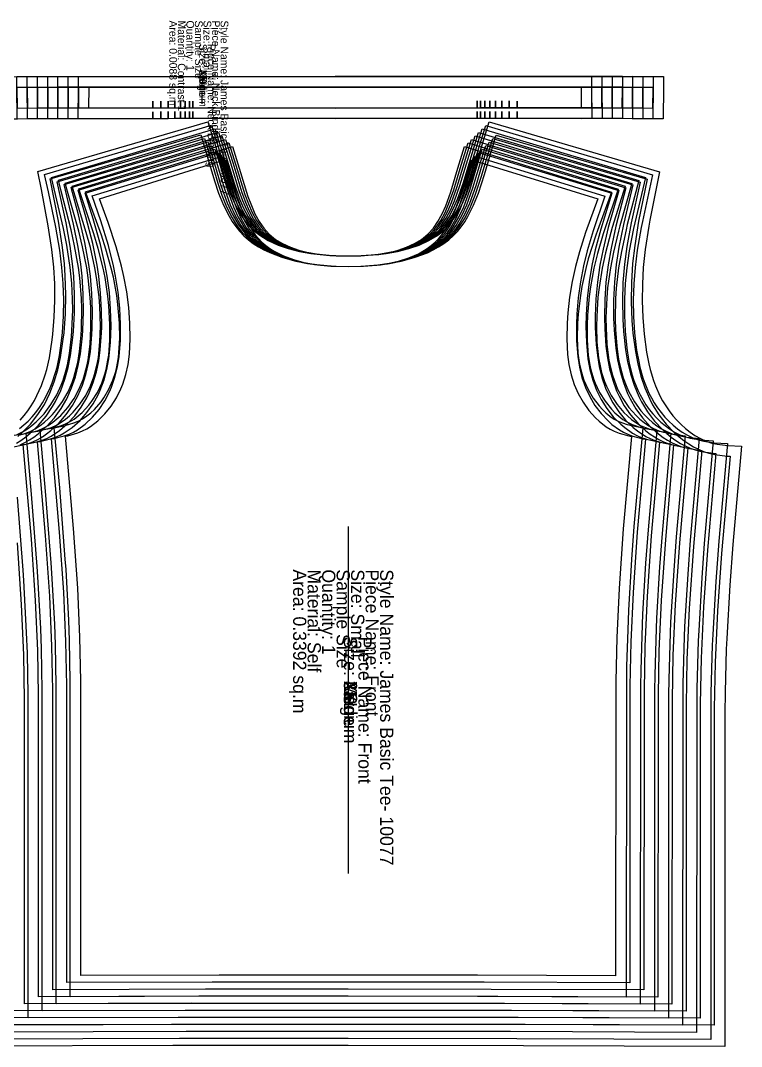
# Model space of a CAD drawing. Extents: x -181 to -11, y -2 to 95.
# Drawn here: x -75.6 to -10.7, y 2.5 to 94.8 of the extents above; entities that cross this region are included whole.
import ezdxf

# ---------------------------------------------------------------- set-up
doc = ezdxf.new("R2010")
doc.units = 0

msp = doc.modelspace()

# ---------------------------------------------------------------- linework, layer by layer
at = {"layer": '1'}
for p, q in [((-59.278, 88.476), (-59.279, 87.333)), ((-60.081, 86.951), (-60.081, 87.586)), ((-34.476, 86.957), (-34.477, 87.592)), ((-60.082, 85.999), (-60.082, 86.634)), ((-34.475, 86.004), (-34.475, 86.639)), ((-46.091, 49.294), (-46.091, 18.048))]:
    msp.add_line(p, q, dxfattribs=at)
for points in [[(-47.278, 85.988), (-60.082, 85.999), (-60.082, 86.634), (-60.082, 85.999), (-60.741, 85.999), (-69.458, 85.982), (-70.41, 85.989), (-70.388, 88.839), (-70.388, 89.792), (-47.279, 89.798), (-24.17, 89.802), (-24.17, 88.849), (-24.147, 86), (-25.099, 85.992), (-33.816, 86.005), (-34.475, 86.004), (-34.475, 86.639), (-34.475, 86.004), (-47.278, 85.988)], [(-47.279, 86.941), (-60.081, 86.951), (-60.081, 87.586), (-60.081, 86.951), (-60.741, 86.952), (-69.45, 86.935), (-69.435, 88.839), (-47.279, 88.845), (-25.123, 88.849), (-25.107, 86.944), (-33.816, 86.958), (-34.476, 86.957), (-34.477, 87.592), (-34.476, 86.957), (-47.279, 86.941)], [(-46.091, 6.998), (-57.739, 6.996), (-71.117, 6.951), (-71.128, 34.16), (-71.128, 35.371), (-71.192, 39.028), (-71.258, 40.856), (-71.507, 45.421), (-71.569, 46.333), (-72.076, 52.752), (-72.565, 58.179), (-71.575, 58.386), (-70.796, 58.613), (-70.42, 58.761), (-70.01, 58.975), (-69.622, 59.233), (-69.259, 59.526), (-68.935, 59.829), (-68.355, 60.497), (-68.098, 60.857), (-67.64, 61.636), (-67.276, 62.464), (-67.026, 63.252), (-66.929, 63.655), (-66.784, 64.487), (-66.735, 64.907), (-66.665, 66.248), (-66.696, 67.593), (-66.835, 69.258), (-66.944, 70.086), (-67.238, 71.723), (-67.425, 72.534), (-67.906, 74.251), (-68.32, 75.523), (-69.414, 78.544), (-69.738, 79.403), (-56.514, 83.504), (-55.901, 81.553), (-55.118, 79.004), (-54.811, 78.171), (-54.493, 77.439), (-54.115, 76.736), (-53.701, 76.133), (-53.213, 75.592), (-52.643, 75.131), (-52.013, 74.752), (-51.284, 74.422), (-50.526, 74.166), (-49.697, 73.961), (-48.856, 73.814), (-47.564, 73.684), (-47.131, 73.663), (-46.065, 73.644), (-44.999, 73.662), (-43.703, 73.757), (-43.273, 73.811), (-42.016, 74.052), (-41.604, 74.163), (-40.845, 74.417), (-40.115, 74.747), (-39.486, 75.126), (-38.916, 75.587), (-38.426, 76.127), (-38.012, 76.729), (-37.634, 77.432), (-37.315, 78.164), (-36.867, 79.419), (-36.222, 81.545), (-35.608, 83.496), (-22.387, 79.384), (-23.658, 75.939), (-23.808, 75.505), (-24.477, 73.378), (-24.706, 72.517), (-25.054, 70.89), (-25.189, 70.069), (-25.381, 68.41), (-25.438, 67.577), (-25.471, 66.232), (-25.402, 64.89), (-25.289, 64.053), (-25.209, 63.638), (-24.997, 62.838), (-24.862, 62.447), (-24.499, 61.619), (-24.042, 60.839), (-23.506, 60.136), (-23.205, 59.811), (-22.882, 59.507), (-22.519, 59.214), (-22.132, 58.956), (-21.722, 58.741), (-20.96, 58.473), (-20.567, 58.366), (-19.577, 58.158), (-20.36, 49.277), (-20.583, 46.313), (-20.856, 41.749), (-20.897, 40.836), (-21.019, 36.722), (-21.032, 35.351), (-21.033, 34.14), (-21.066, 6.931), (-34.444, 6.987)], [(-46.091, 8.903), (-57.72, 8.901), (-70.165, 8.859), (-70.176, 34.175), (-70.177, 35.397), (-70.248, 39.317), (-70.448, 43.724), (-70.82, 49.105), (-71.545, 57.418), (-71.33, 57.462), (-70.439, 57.721), (-70.009, 57.889), (-69.643, 58.072), (-69.292, 58.286), (-68.636, 58.79), (-68.001, 59.417), (-67.443, 60.115), (-66.964, 60.871), (-66.566, 61.671), (-66.399, 62.083), (-66.118, 62.966), (-65.919, 63.87), (-65.793, 64.791), (-65.718, 66.189), (-65.748, 67.593), (-65.856, 69.011), (-66.036, 70.414), (-66.288, 71.802), (-66.495, 72.717), (-66.983, 74.473), (-67.709, 76.639), (-68.502, 78.789), (-57.137, 82.314), (-56.798, 81.236), (-56.091, 78.927), (-55.592, 77.567), (-55.194, 76.71), (-54.727, 75.915), (-54.462, 75.546), (-54.174, 75.199), (-53.861, 74.877), (-53.52, 74.581), (-53.153, 74.31), (-52.764, 74.065), (-51.928, 73.645), (-51.028, 73.314), (-50.085, 73.063), (-49.117, 72.884), (-47.659, 72.733), (-47.181, 72.71), (-46.065, 72.692), (-44.95, 72.709), (-43.501, 72.817), (-42.528, 72.962), (-41.569, 73.176), (-40.645, 73.465), (-39.775, 73.839), (-39.365, 74.06), (-38.976, 74.305), (-38.609, 74.575), (-38.268, 74.871), (-37.954, 75.193), (-37.666, 75.539), (-37.157, 76.297), (-36.726, 77.125), (-36.357, 78.005), (-35.885, 79.382), (-35.326, 81.227), (-34.985, 82.305), (-23.624, 78.771), (-24.721, 75.758), (-25.278, 74.02), (-25.635, 72.701), (-25.936, 71.325), (-26.165, 69.933), (-26.322, 68.525), (-26.386, 67.578), (-26.417, 66.174), (-26.343, 64.775), (-26.218, 63.854), (-26.021, 62.95), (-25.74, 62.067), (-25.385, 61.25), (-24.947, 60.47), (-24.429, 59.741), (-23.832, 59.076), (-23.505, 58.772), (-22.85, 58.267), (-22.499, 58.053), (-22.133, 57.87), (-21.704, 57.702), (-20.812, 57.442), (-20.597, 57.397), (-21.33, 49.086), (-21.705, 43.704), (-21.909, 39.298), (-21.983, 35.378), (-21.985, 34.156), (-22.016, 8.84), (-34.462, 8.892)]]:
    msp.add_lwpolyline(points, close=True, dxfattribs=at)
at = {"layer": '2'}
for p, q in [((-59.278, 88.476), (-59.279, 87.333)), ((-60.387, 86.952), (-60.387, 87.587)), ((-34.17, 86.958), (-34.171, 87.593)), ((-60.387, 85.999), (-60.387, 86.634)), ((-34.17, 86.005), (-34.17, 86.64)), ((-46.091, 49.294), (-46.091, 18.048))]:
    msp.add_line(p, q, dxfattribs=at)
for points in [[(-47.278, 86), (-60.387, 85.999), (-60.387, 86.634), (-60.387, 85.999), (-60.751, 85.999), (-70.368, 85.993), (-71.32, 85.996), (-71.312, 88.851), (-71.312, 89.803), (-47.279, 89.81), (-23.247, 89.814), (-23.246, 88.861), (-23.236, 86.007), (-24.189, 86.004), (-33.806, 86.005), (-34.17, 86.005), (-34.17, 86.64), (-34.17, 86.005), (-47.278, 86)], [(-47.279, 86.953), (-60.387, 86.952), (-60.387, 87.587), (-60.387, 86.952), (-60.752, 86.952), (-70.365, 86.946), (-70.359, 88.851), (-47.279, 88.857), (-24.199, 88.861), (-24.192, 86.956), (-33.806, 86.958), (-34.17, 86.958), (-34.171, 87.593), (-34.17, 86.958), (-47.279, 86.953)], [(-46.092, 6.363), (-58.33, 6.362), (-72.387, 6.316), (-72.393, 33.738), (-72.393, 34.959), (-72.456, 38.645), (-72.523, 40.487), (-72.773, 45.088), (-72.835, 46.008), (-73.345, 52.477), (-73.837, 57.947), (-72.814, 58.132), (-72.007, 58.344), (-71.618, 58.485), (-71.19, 58.694), (-70.785, 58.948), (-70.404, 59.239), (-70.063, 59.541), (-69.449, 60.211), (-69.175, 60.574), (-68.684, 61.362), (-68.287, 62.202), (-68.008, 63.005), (-67.898, 63.415), (-67.726, 64.266), (-67.664, 64.696), (-67.555, 66.072), (-67.551, 67.454), (-67.647, 69.168), (-67.736, 70.021), (-67.994, 71.71), (-68.163, 72.548), (-68.61, 74.325), (-69.001, 75.643), (-70.041, 78.776), (-70.35, 79.667), (-56.829, 83.82), (-56.199, 81.808), (-55.394, 79.179), (-55.078, 78.32), (-54.751, 77.565), (-54.362, 76.839), (-53.936, 76.218), (-53.432, 75.66), (-52.845, 75.184), (-52.197, 74.792), (-51.445, 74.451), (-50.663, 74.187), (-49.809, 73.974), (-48.943, 73.822), (-47.61, 73.686), (-47.164, 73.664), (-46.065, 73.644), (-44.966, 73.663), (-43.63, 73.762), (-43.187, 73.819), (-41.891, 74.069), (-41.466, 74.183), (-40.684, 74.446), (-39.932, 74.787), (-39.283, 75.178), (-38.696, 75.654), (-38.192, 76.211), (-37.765, 76.832), (-37.376, 77.558), (-37.048, 78.313), (-36.587, 79.606), (-35.924, 81.8), (-35.293, 83.811), (-21.775, 79.647), (-22.986, 76.074), (-23.128, 75.624), (-23.641, 73.865), (-23.968, 72.531), (-24.28, 70.85), (-24.396, 70.004), (-24.548, 68.295), (-24.584, 67.437), (-24.581, 66.055), (-24.473, 64.679), (-24.334, 63.822), (-24.24, 63.398), (-24.001, 62.582), (-23.852, 62.184), (-23.456, 61.344), (-22.965, 60.556), (-22.395, 59.848), (-22.078, 59.522), (-21.737, 59.219), (-21.356, 58.929), (-20.951, 58.674), (-20.524, 58.465), (-19.734, 58.21), (-19.328, 58.111), (-18.305, 57.925), (-19.093, 48.973), (-19.317, 45.987), (-19.591, 41.387), (-19.633, 40.466), (-19.754, 36.32), (-19.767, 34.938), (-19.768, 33.717), (-19.796, 6.295), (-33.853, 6.352)], [(-46.091, 8.268), (-58.333, 8.267), (-71.435, 8.224), (-71.441, 33.738), (-71.441, 34.97), (-71.512, 38.921), (-71.713, 43.362), (-72.086, 48.786), (-72.815, 57.164), (-72.593, 57.204), (-71.671, 57.447), (-71.225, 57.608), (-70.844, 57.787), (-70.477, 57.997), (-69.791, 58.498), (-69.122, 59.126), (-68.531, 59.829), (-68.019, 60.593), (-67.59, 61.405), (-67.408, 61.825), (-67.095, 62.724), (-66.868, 63.648), (-66.715, 64.59), (-66.602, 66.026), (-66.597, 67.469), (-66.671, 68.929), (-66.819, 70.375), (-67.042, 71.807), (-67.232, 72.752), (-67.688, 74.569), (-68.378, 76.814), (-69.137, 79.043), (-57.455, 82.631), (-57.107, 81.52), (-56.384, 79.139), (-55.872, 77.736), (-55.465, 76.852), (-54.985, 76.032), (-54.713, 75.651), (-54.416, 75.293), (-54.094, 74.96), (-53.743, 74.654), (-53.366, 74.375), (-52.966, 74.121), (-52.105, 73.687), (-51.178, 73.344), (-50.207, 73.083), (-49.209, 72.896), (-47.707, 72.737), (-47.215, 72.713), (-46.065, 72.692), (-44.916, 72.712), (-43.423, 72.826), (-42.42, 72.978), (-41.433, 73.2), (-40.481, 73.5), (-39.585, 73.887), (-39.163, 74.116), (-38.763, 74.369), (-38.386, 74.648), (-38.035, 74.954), (-37.712, 75.286), (-37.415, 75.644), (-36.893, 76.426), (-36.45, 77.28), (-36.072, 78.188), (-35.589, 79.608), (-35.017, 81.511), (-34.668, 82.622), (-22.989, 79.025), (-24.039, 75.901), (-24.565, 74.1), (-24.899, 72.736), (-25.172, 71.315), (-25.371, 69.878), (-25.496, 68.427), (-25.538, 67.453), (-25.534, 66.009), (-25.422, 64.574), (-25.27, 63.632), (-25.043, 62.707), (-24.731, 61.808), (-24.346, 60.977), (-23.876, 60.187), (-23.324, 59.451), (-22.694, 58.784), (-22.351, 58.479), (-21.665, 57.978), (-21.299, 57.767), (-20.918, 57.588), (-20.472, 57.427), (-19.549, 57.183), (-19.328, 57.142), (-20.064, 48.765), (-20.441, 43.342), (-20.645, 38.901), (-20.72, 34.95), (-20.721, 33.718), (-20.747, 8.204), (-33.848, 8.257)]]:
    msp.add_lwpolyline(points, close=True, dxfattribs=at)
at = {"layer": '3'}
for p, q in [((-59.278, 88.476), (-59.279, 87.333)), ((-60.762, 86.952), (-60.762, 87.587)), ((-33.796, 86.958), (-33.796, 87.593)), ((-60.761, 85.999), (-60.761, 86.634)), ((-33.795, 86.005), (-33.796, 86.64)), ((-46.091, 49.294), (-46.091, 18.048))]:
    msp.add_line(p, q, dxfattribs=at)
for points in [[(-47.278, 86.003), (-60.761, 85.999), (-60.761, 86.634), (-60.761, 85.999), (-71.278, 85.996), (-72.23, 85.996), (-72.231, 88.853), (-72.231, 89.806), (-47.279, 89.813), (-22.327, 89.817), (-22.327, 88.864), (-22.326, 86.007), (-23.279, 86.007), (-33.795, 86.005), (-33.796, 86.64), (-33.795, 86.005), (-47.278, 86.003)], [(-47.279, 86.956), (-60.762, 86.952), (-60.762, 87.587), (-60.762, 86.952), (-71.278, 86.948), (-71.279, 88.853), (-47.279, 88.861), (-23.279, 88.864), (-23.279, 86.959), (-33.796, 86.958), (-33.796, 87.593), (-33.796, 86.958), (-47.279, 86.956)], [(-46.092, 5.728), (-58.921, 5.728), (-73.657, 5.681), (-73.658, 33.317), (-73.658, 34.547), (-73.721, 38.261), (-73.788, 40.118), (-74.039, 44.755), (-74.101, 45.682), (-74.614, 52.201), (-75.108, 57.714), (-74.053, 57.877), (-73.219, 58.074), (-72.815, 58.209), (-72.371, 58.412), (-71.948, 58.663), (-71.549, 58.951), (-71.192, 59.254), (-70.856, 59.579), (-70.253, 60.291), (-69.727, 61.087), (-69.298, 61.939), (-68.991, 62.757), (-68.867, 63.176), (-68.668, 64.045), (-68.594, 64.485), (-68.446, 65.896), (-68.406, 67.315), (-68.461, 69.077), (-68.53, 69.956), (-68.75, 71.698), (-68.903, 72.562), (-69.315, 74.398), (-69.682, 75.762), (-70.669, 79.007), (-70.964, 79.93), (-57.144, 84.136), (-56.497, 82.062), (-55.67, 79.354), (-55.346, 78.468), (-55.009, 77.69), (-54.609, 76.942), (-54.171, 76.302), (-53.652, 75.727), (-53.048, 75.236), (-52.38, 74.832), (-51.606, 74.48), (-50.801, 74.207), (-49.922, 73.987), (-49.029, 73.829), (-47.657, 73.689), (-47.197, 73.666), (-46.065, 73.644), (-44.933, 73.665), (-43.557, 73.768), (-43.101, 73.827), (-42.208, 73.984), (-41.328, 74.203), (-40.523, 74.475), (-39.748, 74.827), (-39.08, 75.23), (-38.476, 75.721), (-37.957, 76.295), (-37.518, 76.936), (-37.118, 77.683), (-36.78, 78.461), (-36.307, 79.794), (-35.626, 82.054), (-34.978, 84.127), (-21.161, 79.91), (-22.312, 76.209), (-22.446, 75.743), (-22.927, 73.923), (-23.228, 72.544), (-23.506, 70.81), (-23.603, 69.938), (-23.715, 68.179), (-23.729, 67.297), (-23.69, 65.878), (-23.543, 64.467), (-23.379, 63.591), (-23.271, 63.158), (-23.004, 62.326), (-22.841, 61.921), (-22.412, 61.069), (-21.888, 60.272), (-21.284, 59.559), (-20.95, 59.234), (-20.592, 58.931), (-20.193, 58.642), (-19.771, 58.391), (-19.327, 58.188), (-18.923, 58.053), (-18.089, 57.855), (-17.034, 57.691), (-17.826, 48.669), (-18.051, 45.659), (-18.327, 41.024), (-18.368, 40.096), (-18.49, 35.918), (-18.503, 34.525), (-18.504, 33.295), (-18.526, 5.659), (-33.262, 5.718)], [(-46.091, 7.633), (-58.947, 7.633), (-72.705, 7.589), (-72.705, 33.302), (-72.705, 34.543), (-72.776, 38.525), (-72.977, 43), (-73.352, 48.467), (-74.085, 56.91), (-73.856, 56.945), (-72.902, 57.173), (-72.44, 57.327), (-72.044, 57.501), (-71.663, 57.709), (-70.946, 58.207), (-70.243, 58.836), (-69.618, 59.543), (-69.074, 60.316), (-68.614, 61.139), (-68.416, 61.566), (-68.073, 62.482), (-67.817, 63.426), (-67.637, 64.39), (-67.486, 65.862), (-67.445, 67.345), (-67.486, 68.846), (-67.603, 70.336), (-67.797, 71.812), (-67.968, 72.788), (-68.392, 74.665), (-69.046, 76.988), (-69.772, 79.297), (-57.772, 82.949), (-57.416, 81.803), (-56.677, 79.35), (-56.153, 77.906), (-55.735, 76.995), (-55.242, 76.149), (-54.963, 75.756), (-54.659, 75.387), (-54.327, 75.044), (-53.967, 74.728), (-53.579, 74.439), (-53.168, 74.177), (-52.734, 73.941), (-51.812, 73.54), (-50.833, 73.228), (-49.818, 72.997), (-48.785, 72.838), (-47.249, 72.715), (-46.065, 72.692), (-44.882, 72.715), (-43.345, 72.836), (-42.313, 72.994), (-41.297, 73.224), (-40.318, 73.535), (-39.395, 73.936), (-38.962, 74.172), (-38.55, 74.433), (-38.162, 74.721), (-37.801, 75.037), (-37.47, 75.38), (-37.165, 75.749), (-36.885, 76.141), (-36.392, 76.987), (-35.974, 77.898), (-35.448, 79.342), (-34.707, 81.794), (-34.35, 82.939), (-22.354, 79.278), (-23.356, 76.043), (-23.853, 74.18), (-24.162, 72.771), (-24.408, 71.304), (-24.578, 69.823), (-24.671, 68.33), (-24.69, 67.328), (-24.65, 65.845), (-24.5, 64.373), (-24.321, 63.409), (-24.065, 62.465), (-23.723, 61.548), (-23.307, 60.704), (-22.805, 59.904), (-22.22, 59.162), (-21.557, 58.491), (-21.196, 58.187), (-20.479, 57.689), (-20.098, 57.481), (-19.703, 57.306), (-19.24, 57.152), (-18.287, 56.923), (-18.058, 56.887), (-18.798, 48.445), (-19.177, 42.979), (-19.381, 38.504), (-19.456, 34.522), (-19.457, 33.281), (-19.477, 7.568), (-33.235, 7.623)]]:
    msp.add_lwpolyline(points, close=True, dxfattribs=at)
at = {"layer": '4'}
for p, q in [((-59.278, 88.476), (-59.279, 87.333)), ((-61.206, 86.951), (-61.206, 87.586)), ((-33.351, 86.958), (-33.351, 87.593)), ((-61.205, 85.999), (-61.206, 86.634)), ((-33.351, 86.005), (-33.351, 86.64)), ((-46.091, 49.294), (-46.091, 18.048))]:
    msp.add_line(p, q, dxfattribs=at)
for points in [[(-47.278, 86.001), (-60.771, 85.999), (-61.205, 85.999), (-61.206, 86.634), (-61.205, 85.999), (-72.197, 85.993), (-73.149, 85.99), (-73.157, 88.85), (-73.157, 89.802), (-47.279, 89.811), (-21.401, 89.814), (-21.401, 88.861), (-21.407, 86.002), (-22.36, 86.004), (-33.351, 86.005), (-33.351, 86.64), (-33.351, 86.005), (-33.785, 86.005), (-47.278, 86.001)], [(-47.279, 86.953), (-60.772, 86.952), (-61.206, 86.951), (-61.206, 87.586), (-61.206, 86.951), (-72.199, 86.945), (-72.204, 88.85), (-47.279, 88.858), (-22.354, 88.861), (-22.358, 86.956), (-33.351, 86.958), (-33.351, 87.593), (-33.351, 86.958), (-33.786, 86.958), (-47.279, 86.953)], [(-46.091, 6.998), (-59.56, 6.999), (-73.975, 6.954), (-73.969, 32.865), (-73.969, 34.116), (-74.04, 38.129), (-74.242, 42.639), (-74.618, 48.147), (-75.355, 56.656), (-75.119, 56.687), (-74.134, 56.899), (-73.656, 57.047), (-73.245, 57.216), (-72.849, 57.421), (-72.1, 57.915), (-71.365, 58.545), (-70.706, 59.258), (-70.129, 60.038), (-69.637, 60.874), (-69.424, 61.307), (-69.051, 62.241), (-68.766, 63.204), (-68.559, 64.19), (-68.418, 65.193), (-68.308, 66.713), (-68.293, 67.22), (-68.3, 68.764), (-68.386, 70.296), (-68.551, 71.817), (-68.705, 72.824), (-69.097, 74.762), (-69.715, 77.163), (-70.407, 79.551), (-58.09, 83.266), (-57.726, 82.087), (-56.97, 79.562), (-56.433, 78.075), (-56.005, 77.137), (-55.5, 76.266), (-55.213, 75.861), (-54.901, 75.481), (-54.561, 75.127), (-54.19, 74.801), (-53.792, 74.504), (-53.369, 74.234), (-52.924, 73.99), (-51.976, 73.575), (-50.97, 73.253), (-49.925, 73.013), (-48.863, 72.847), (-47.283, 72.718), (-46.065, 72.692), (-44.848, 72.717), (-43.267, 72.845), (-42.205, 73.01), (-41.161, 73.249), (-40.154, 73.571), (-39.206, 73.984), (-38.76, 74.228), (-38.337, 74.498), (-37.938, 74.795), (-37.568, 75.12), (-37.227, 75.474), (-36.915, 75.854), (-36.628, 76.258), (-36.122, 77.129), (-35.693, 78.067), (-35.155, 79.554), (-34.397, 82.078), (-34.032, 83.257), (-21.718, 79.532), (-22.673, 76.186), (-23.141, 74.261), (-23.426, 72.806), (-23.644, 71.293), (-23.784, 69.769), (-23.845, 68.233), (-23.842, 67.203), (-23.767, 65.681), (-23.656, 64.672), (-23.484, 63.677), (-23.24, 62.701), (-22.913, 61.751), (-22.715, 61.289), (-22.268, 60.431), (-21.734, 59.621), (-21.116, 58.872), (-20.419, 58.199), (-20.042, 57.895), (-19.294, 57.4), (-18.897, 57.195), (-18.487, 57.025), (-18.009, 56.877), (-17.024, 56.664), (-16.788, 56.632), (-17.532, 48.125), (-17.913, 42.617), (-18.118, 38.107), (-18.192, 34.094), (-18.193, 32.843), (-18.208, 6.932), (-32.622, 6.988)]]:
    msp.add_lwpolyline(points, close=True, dxfattribs=at)
msp.add_lwpolyline([(-76.38, 57.48), (-75.292, 57.622), (-74.431, 57.804), (-74.013, 57.932), (-73.552, 58.13), (-73.112, 58.377), (-72.695, 58.664), (-72.32, 58.965), (-71.968, 59.291), (-71.33, 60.007), (-70.771, 60.813), (-70.31, 61.677), (-69.974, 62.509), (-69.837, 62.936), (-69.611, 63.824), (-69.524, 64.274), (-69.338, 65.719), (-69.261, 67.175), (-69.275, 68.986), (-69.324, 69.89), (-69.508, 71.684), (-69.643, 72.576), (-70.022, 74.472), (-70.365, 75.881), (-71.299, 79.237), (-71.579, 80.192), (-57.459, 84.451), (-56.795, 82.317), (-55.946, 79.529), (-55.613, 78.617), (-55.267, 77.816), (-54.856, 77.046), (-54.405, 76.386), (-53.872, 75.794), (-53.571, 75.529), (-52.914, 75.069), (-52.564, 74.872), (-51.768, 74.509), (-50.939, 74.227), (-50.034, 74), (-49.116, 73.837), (-47.703, 73.692), (-47.23, 73.667), (-46.065, 73.644), (-44.899, 73.667), (-43.484, 73.774), (-43.014, 73.835), (-42.095, 73.997), (-41.19, 74.223), (-40.361, 74.504), (-39.565, 74.866), (-38.878, 75.283), (-38.557, 75.523), (-38.256, 75.788), (-37.722, 76.38), (-37.271, 77.039), (-36.859, 77.809), (-36.513, 78.61), (-36.027, 79.982), (-35.328, 82.308), (-34.662, 84.442), (-20.545, 80.172), (-21.636, 76.343), (-21.763, 75.861), (-22.212, 73.981), (-22.488, 72.557), (-22.73, 70.77), (-22.809, 69.872), (-22.88, 68.062), (-22.874, 67.156), (-22.798, 65.7), (-22.613, 64.255), (-22.423, 63.359), (-22.302, 62.917), (-22.007, 62.07), (-21.829, 61.658), (-21.368, 60.793), (-20.81, 59.987), (-20.173, 59.271), (-19.821, 58.944), (-19.447, 58.643), (-19.03, 58.356), (-18.59, 58.108), (-18.129, 57.91), (-17.711, 57.781), (-16.851, 57.599), (-15.763, 57.456), (-16.559, 48.365), (-16.785, 45.332), (-17.062, 40.66), (-17.104, 39.725), (-17.225, 35.515), (-17.238, 34.111), (-17.239, 32.872), (-17.256, 5.023), (-32.671, 5.084), (-46.092, 5.093), (-59.513, 5.094), (-74.928, 5.046), (-74.923, 32.895), (-74.923, 34.134), (-74.986, 37.878), (-75.053, 39.748), (-75.305, 44.421), (-75.367, 45.355), (-75.883, 51.925)], dxfattribs=at)
at = {"layer": '5'}
for p, q in [((-59.278, 88.476), (-59.279, 87.333)), ((-61.72, 86.951), (-61.72, 87.586)), ((-32.837, 86.957), (-32.837, 87.592)), ((-61.719, 85.998), (-61.719, 86.633)), ((-32.838, 86.005), (-32.838, 86.64)), ((-46.091, 49.294), (-46.091, 18.048))]:
    msp.add_line(p, q, dxfattribs=at)
for points in [[(-47.278, 85.995), (-60.781, 85.999), (-61.719, 85.998), (-61.719, 86.633), (-61.719, 85.998), (-73.114, 85.987), (-74.067, 85.983), (-74.079, 88.844), (-74.079, 89.797), (-47.279, 89.805), (-20.479, 89.809), (-20.479, 88.856), (-20.49, 85.995), (-21.443, 85.999), (-32.838, 86.005), (-32.838, 86.64), (-32.838, 86.005), (-33.775, 86.005), (-47.278, 85.995)], [(-47.279, 86.948), (-60.782, 86.951), (-61.72, 86.951), (-61.72, 87.586), (-61.72, 86.951), (-73.118, 86.94), (-73.126, 88.845), (-47.279, 88.853), (-21.432, 88.856), (-21.439, 86.951), (-32.837, 86.957), (-32.837, 87.592), (-32.837, 86.957), (-33.776, 86.958), (-47.279, 86.948)]]:
    msp.add_lwpolyline(points, close=True, dxfattribs=at)
for points in [[(-75.643, 57.533), (-75.211, 57.655), (-74.732, 57.847), (-74.275, 58.091), (-73.84, 58.375), (-73.448, 58.676), (-73.079, 59.003), (-72.732, 59.353), (-72.408, 59.723), (-71.816, 60.537), (-71.322, 61.414), (-70.958, 62.261), (-70.807, 62.696), (-70.555, 63.602), (-70.455, 64.062), (-70.29, 65.046), (-70.145, 66.536), (-70.118, 67.035), (-70.089, 68.895), (-70.119, 69.824), (-70.266, 71.67), (-70.384, 72.589), (-70.729, 74.544), (-71.049, 75.999), (-71.931, 79.467), (-72.196, 80.454), (-57.774, 84.767), (-57.093, 82.572), (-56.378, 80.178), (-55.88, 78.766), (-55.525, 77.942), (-55.103, 77.149), (-54.64, 76.471), (-54.377, 76.155), (-54.092, 75.861), (-53.783, 75.589), (-53.107, 75.115), (-52.748, 74.912), (-51.929, 74.538), (-51.077, 74.248), (-50.147, 74.014), (-49.202, 73.845), (-47.749, 73.694), (-47.263, 73.669), (-46.065, 73.644), (-44.866, 73.668), (-43.41, 73.78), (-42.928, 73.843), (-41.983, 74.01), (-41.052, 74.244), (-40.2, 74.533), (-39.381, 74.906), (-38.675, 75.335), (-38.345, 75.583), (-38.036, 75.855), (-37.75, 76.149), (-37.246, 76.796), (-37.024, 77.142), (-36.601, 77.934), (-36.246, 78.758), (-35.746, 80.17), (-35.03, 82.563), (-34.347, 84.758), (-19.928, 80.433), (-20.96, 76.477), (-21.078, 75.979), (-21.497, 74.038), (-21.746, 72.57), (-21.954, 70.729), (-22.014, 69.805), (-22.045, 67.946), (-22.017, 67.016), (-21.906, 65.522), (-21.772, 64.533), (-21.683, 64.043), (-21.467, 63.127), (-21.332, 62.676), (-21.01, 61.813), (-20.818, 61.394), (-20.325, 60.517), (-19.733, 59.702), (-19.409, 59.331), (-19.062, 58.981), (-18.693, 58.655), (-18.302, 58.353), (-17.867, 58.069), (-17.41, 57.825), (-16.932, 57.632), (-16.5, 57.509), (-15.612, 57.342), (-14.491, 57.22), (-15.292, 48.06), (-15.519, 45.003), (-15.797, 40.296), (-15.84, 39.354), (-15.961, 35.112), (-15.974, 33.697), (-15.974, 32.448), (-15.986, 4.387), (-32.08, 4.449), (-46.092, 4.458), (-60.104, 4.46), (-76.198, 4.411)], [(-76.382, 56.429), (-75.366, 56.625), (-74.872, 56.766), (-74.446, 56.931), (-74.035, 57.132), (-73.637, 57.365), (-73.255, 57.624), (-72.861, 57.928), (-72.13, 58.603), (-71.479, 59.358), (-70.912, 60.178), (-70.433, 61.049), (-70.029, 61.999), (-69.715, 62.982), (-69.481, 63.99), (-69.314, 65.017), (-69.168, 66.575), (-69.142, 67.096), (-69.115, 68.681), (-69.17, 70.257), (-69.306, 71.822), (-69.441, 72.859), (-69.802, 74.858), (-70.384, 77.337), (-71.042, 79.805), (-58.407, 83.584), (-58.035, 82.371), (-57.263, 79.774), (-56.714, 78.244), (-56.275, 77.279), (-55.758, 76.382), (-55.464, 75.966), (-55.143, 75.575), (-54.794, 75.211), (-54.414, 74.875), (-54.005, 74.568), (-53.571, 74.29), (-53.113, 74.038), (-52.14, 73.611), (-51.106, 73.277), (-50.032, 73.029), (-48.941, 72.856), (-47.317, 72.721), (-46.065, 72.692), (-44.814, 72.72), (-43.189, 72.854), (-42.098, 73.026), (-41.024, 73.273), (-39.99, 73.606), (-39.016, 74.033), (-38.558, 74.284), (-38.124, 74.562), (-37.715, 74.868), (-37.334, 75.204), (-36.985, 75.567), (-36.664, 75.959), (-36.37, 76.375), (-35.852, 77.271), (-35.412, 78.236), (-34.862, 79.765), (-34.088, 82.362), (-33.714, 83.574), (-21.083, 79.785), (-21.99, 76.328), (-22.428, 74.341), (-22.689, 72.841), (-22.88, 71.283), (-22.991, 69.714), (-23.019, 68.135), (-22.993, 67.078), (-22.883, 65.516), (-22.747, 64.483), (-22.549, 63.465), (-22.277, 62.468), (-21.92, 61.5), (-21.707, 61.029), (-21.229, 60.158), (-20.662, 59.338), (-20.012, 58.583), (-19.281, 57.906), (-18.887, 57.602), (-18.505, 57.343), (-18.108, 57.11), (-17.697, 56.909), (-17.272, 56.743), (-16.777, 56.601), (-15.761, 56.405), (-15.518, 56.377), (-16.266, 47.804), (-16.649, 42.254), (-16.854, 37.709), (-16.928, 33.666), (-16.929, 32.406), (-16.938, 6.296), (-32.009, 6.354), (-46.092, 6.363), (-60.174, 6.365), (-75.245, 6.319), (-75.234, 32.429), (-75.233, 33.689), (-75.304, 37.733), (-75.506, 42.277), (-75.884, 47.828)]]:
    msp.add_lwpolyline(points, dxfattribs=at)
at = {"layer": '6'}
for p, q in [((-59.278, 88.476), (-59.279, 87.333)), ((-62.304, 86.949), (-62.305, 87.584)), ((-32.253, 86.956), (-32.253, 87.591)), ((-62.302, 85.997), (-62.303, 86.632)), ((-32.254, 86.003), (-32.254, 86.638)), ((-46.091, 49.294), (-46.091, 18.048))]:
    msp.add_line(p, q, dxfattribs=at)
for points in [[(-47.278, 85.988), (-60.791, 85.999), (-62.302, 85.997), (-62.303, 86.632), (-62.302, 85.997), (-74.032, 85.979), (-74.985, 85.974), (-75.001, 88.836), (-75.001, 89.788), (-47.279, 89.798), (-19.557, 89.801), (-19.557, 88.848), (-19.572, 85.986), (-20.524, 85.991), (-32.254, 86.003), (-32.254, 86.638), (-32.254, 86.003), (-33.765, 86.005), (-47.278, 85.988)], [(-47.279, 86.94), (-60.792, 86.951), (-62.304, 86.949), (-62.305, 87.584), (-62.304, 86.949), (-74.038, 86.931), (-74.048, 88.836), (-47.279, 88.845), (-20.51, 88.848), (-20.519, 86.943), (-32.253, 86.956), (-32.253, 87.591), (-32.253, 86.956), (-33.765, 86.957), (-47.279, 86.94)]]:
    msp.add_lwpolyline(points, close=True, dxfattribs=at)
for points in [[(-75.913, 57.564), (-75.438, 57.804), (-74.985, 58.087), (-74.577, 58.387), (-74.191, 58.714), (-73.827, 59.066), (-73.486, 59.439), (-73.161, 59.841), (-72.86, 60.262), (-72.334, 61.151), (-71.942, 62.012), (-71.777, 62.455), (-71.498, 63.38), (-71.386, 63.85), (-71.195, 64.856), (-71.013, 66.383), (-70.974, 66.894), (-70.905, 68.803), (-70.915, 69.758), (-70.986, 71.182), (-71.126, 72.602), (-71.438, 74.616), (-71.734, 76.117), (-72.563, 79.696), (-72.814, 80.715), (-58.09, 85.083), (-57.391, 82.826), (-56.658, 80.366), (-56.148, 78.915), (-55.783, 78.067), (-55.35, 77.253), (-54.875, 76.555), (-54.605, 76.231), (-54.313, 75.928), (-53.995, 75.648), (-53.301, 75.161), (-52.931, 74.951), (-52.09, 74.567), (-51.215, 74.268), (-50.259, 74.027), (-49.289, 73.853), (-47.796, 73.697), (-47.296, 73.671), (-46.065, 73.645), (-44.833, 73.67), (-43.337, 73.785), (-42.841, 73.851), (-41.87, 74.023), (-40.914, 74.264), (-40.039, 74.562), (-39.197, 74.946), (-38.472, 75.387), (-38.133, 75.642), (-37.815, 75.922), (-37.522, 76.224), (-37.004, 76.89), (-36.777, 77.246), (-36.343, 78.06), (-35.978, 78.907), (-35.466, 80.358), (-34.731, 82.817), (-34.031, 85.074), (-19.31, 80.694), (-20.283, 76.61), (-20.393, 76.097), (-20.78, 74.094), (-21.004, 72.582), (-21.145, 71.162), (-21.218, 69.738), (-21.223, 68.306), (-21.161, 66.875), (-21.014, 65.344), (-20.855, 64.332), (-20.752, 63.83), (-20.51, 62.895), (-20.362, 62.435), (-20.012, 61.556), (-19.806, 61.13), (-19.28, 60.24), (-18.98, 59.82), (-18.655, 59.417), (-18.314, 59.044), (-17.951, 58.692), (-17.565, 58.364), (-17.157, 58.064), (-16.704, 57.781), (-16.229, 57.541), (-15.734, 57.353), (-15.288, 57.237), (-14.373, 57.084), (-13.22, 56.984), (-14.026, 47.754), (-14.254, 44.675), (-14.533, 39.932), (-14.575, 38.983), (-14.697, 34.708), (-14.709, 33.283), (-14.71, 32.024), (-14.717, 3.751), (-31.49, 3.815), (-46.093, 3.823), (-60.696, 3.826), (-77.469, 3.776)], [(-75.647, 56.646), (-75.22, 56.844), (-74.808, 57.075), (-74.41, 57.332), (-73.999, 57.636), (-73.234, 58.315), (-72.55, 59.076), (-71.951, 59.906), (-71.441, 60.79), (-71.007, 61.757), (-70.665, 62.76), (-70.403, 63.79), (-70.211, 64.841), (-70.028, 66.438), (-69.99, 66.972), (-69.93, 68.598), (-69.953, 70.217), (-70.06, 71.827), (-70.178, 72.895), (-70.413, 74.441), (-70.82, 76.491), (-71.677, 80.059), (-58.725, 83.901), (-58.345, 82.655), (-57.555, 79.986), (-56.994, 78.413), (-56.545, 77.421), (-56.015, 76.499), (-55.714, 76.071), (-55.385, 75.669), (-55.027, 75.294), (-54.638, 74.949), (-54.218, 74.633), (-53.773, 74.346), (-53.303, 74.087), (-52.813, 73.854), (-51.779, 73.462), (-50.695, 73.163), (-49.58, 72.946), (-48.459, 72.803), (-47.351, 72.724), (-46.065, 72.692), (-44.78, 72.723), (-43.672, 72.801), (-42.55, 72.943), (-41.436, 73.159), (-40.351, 73.458), (-39.317, 73.848), (-38.826, 74.081), (-38.357, 74.34), (-37.911, 74.627), (-37.491, 74.942), (-37.101, 75.287), (-36.743, 75.661), (-36.414, 76.064), (-36.112, 76.492), (-35.581, 77.413), (-35.132, 78.405), (-34.569, 79.977), (-33.778, 82.645), (-33.397, 83.891), (-20.448, 80.039), (-21.307, 76.471), (-21.716, 74.422), (-21.952, 72.876), (-22.116, 71.272), (-22.197, 69.66), (-22.194, 68.038), (-22.145, 66.953), (-21.999, 65.352), (-21.838, 64.294), (-21.614, 63.253), (-21.314, 62.235), (-20.928, 61.249), (-20.699, 60.77), (-20.19, 59.885), (-19.591, 59.055), (-18.908, 58.293), (-18.143, 57.614), (-17.733, 57.31), (-17.335, 57.052), (-16.923, 56.821), (-16.496, 56.623), (-16.056, 56.461), (-15.546, 56.326), (-14.498, 56.145), (-14.248, 56.122), (-15, 47.484), (-15.385, 41.891), (-15.591, 37.312), (-15.664, 33.238), (-15.665, 31.968), (-15.669, 5.66), (-31.396, 5.72), (-46.092, 5.728), (-60.788, 5.731), (-76.515, 5.684)]]:
    msp.add_lwpolyline(points, dxfattribs=at)
at = {"layer": '7'}
for p, q in [((-59.278, 88.476), (-59.279, 87.333)), ((-62.958, 86.947), (-62.96, 87.582)), ((-31.599, 86.954), (-31.598, 87.589)), ((-62.956, 85.994), (-62.958, 86.629)), ((-31.6, 86.001), (-31.599, 86.636)), ((-46.091, 49.294), (-46.091, 18.048))]:
    msp.add_line(p, q, dxfattribs=at)
for points in [[(-47.278, 85.979), (-60.801, 85.999), (-62.956, 85.994), (-62.958, 86.629), (-62.956, 85.994), (-74.952, 85.97), (-75.904, 85.964), (-75.922, 88.827), (-75.923, 89.779), (-47.279, 89.789), (-18.636, 89.792), (-18.636, 88.84), (-18.653, 85.976), (-19.605, 85.982), (-31.6, 86.001), (-31.599, 86.636), (-31.6, 86.001), (-33.755, 86.005), (-47.278, 85.979)], [(-47.279, 86.931), (-60.802, 86.951), (-62.958, 86.947), (-62.96, 87.582), (-62.958, 86.947), (-74.958, 86.922), (-74.97, 88.827), (-47.279, 88.836), (-19.588, 88.839), (-19.599, 86.934), (-31.599, 86.954), (-31.598, 87.589), (-31.599, 86.954), (-33.755, 86.957), (-47.279, 86.931)]]:
    msp.add_lwpolyline(points, close=True, dxfattribs=at)
for points in [[(-75.705, 58.097), (-75.302, 58.425), (-74.922, 58.778), (-74.564, 59.154), (-74.222, 59.56), (-73.904, 59.985), (-73.612, 60.428), (-73.346, 60.887), (-72.926, 61.763), (-72.747, 62.214), (-72.442, 63.158), (-72.317, 63.638), (-72.101, 64.667), (-71.882, 66.23), (-71.832, 66.754), (-71.737, 68.221), (-71.711, 69.691), (-71.755, 71.154), (-71.869, 72.614), (-72.067, 74.171), (-72.42, 76.234), (-73.08, 79.399), (-73.433, 80.976), (-58.405, 85.399), (-57.689, 83.081), (-56.939, 80.554), (-56.415, 79.063), (-56.042, 78.193), (-55.597, 77.356), (-55.11, 76.639), (-54.833, 76.306), (-54.533, 75.995), (-54.207, 75.708), (-53.494, 75.207), (-53.115, 74.991), (-52.252, 74.596), (-51.354, 74.288), (-50.372, 74.04), (-49.375, 73.861), (-47.843, 73.7), (-47.33, 73.672), (-46.065, 73.645), (-44.8, 73.671), (-43.264, 73.791), (-42.754, 73.858), (-41.758, 74.037), (-40.776, 74.284), (-39.877, 74.591), (-39.013, 74.986), (-38.269, 75.439), (-37.921, 75.701), (-37.595, 75.989), (-37.295, 76.299), (-36.763, 76.983), (-36.53, 77.349), (-36.084, 78.185), (-35.71, 79.055), (-35.186, 80.545), (-34.433, 83.072), (-33.715, 85.389), (-18.691, 80.954), (-19.604, 76.742), (-19.707, 76.213), (-20.063, 74.151), (-20.261, 72.594), (-20.377, 71.134), (-20.422, 69.671), (-20.397, 68.201), (-20.304, 66.733), (-20.121, 65.165), (-19.937, 64.13), (-19.821, 63.617), (-19.553, 62.662), (-19.392, 62.193), (-19.015, 61.298), (-18.794, 60.866), (-18.528, 60.407), (-18.236, 59.963), (-17.919, 59.538), (-17.577, 59.132), (-17.22, 58.755), (-16.84, 58.402), (-16.437, 58.074), (-16.011, 57.774), (-15.541, 57.493), (-15.049, 57.256), (-14.537, 57.074), (-14.077, 56.964), (-13.134, 56.826), (-11.949, 56.748), (-12.718, 47.965), (-12.988, 44.346), (-13.268, 39.567), (-13.311, 38.611), (-13.433, 34.304), (-13.445, 32.868), (-13.445, 31.6), (-13.447, 3.115), (-30.899, 3.18), (-46.093, 3.188), (-61.287, 3.192), (-78.739, 3.141)], [(-75.978, 56.784), (-75.565, 57.041), (-75.137, 57.345), (-74.728, 57.674), (-73.97, 58.4), (-73.295, 59.206), (-72.708, 60.076), (-72.45, 60.531), (-71.985, 61.515), (-71.614, 62.538), (-71.325, 63.59), (-71.107, 64.665), (-70.888, 66.3), (-70.838, 66.847), (-70.744, 68.516), (-70.736, 70.178), (-70.815, 71.832), (-70.915, 72.93), (-71.126, 74.522), (-71.503, 76.634), (-72.312, 80.313), (-59.042, 84.219), (-58.654, 82.939), (-57.848, 80.198), (-57.479, 79.112), (-57.054, 78.066), (-56.556, 77.08), (-56.273, 76.616), (-55.964, 76.176), (-55.628, 75.762), (-55.261, 75.377), (-54.861, 75.022), (-54.431, 74.698), (-53.974, 74.402), (-53.493, 74.135), (-52.989, 73.895), (-51.929, 73.492), (-50.817, 73.183), (-49.673, 72.958), (-48.522, 72.81), (-47.385, 72.727), (-46.065, 72.692), (-44.746, 72.726), (-43.609, 72.808), (-42.457, 72.956), (-41.314, 73.179), (-40.2, 73.487), (-39.14, 73.89), (-38.637, 74.13), (-38.155, 74.396), (-37.698, 74.691), (-37.268, 75.015), (-36.868, 75.37), (-36.5, 75.755), (-36.164, 76.169), (-35.855, 76.608), (-35.571, 77.071), (-35.072, 78.057), (-34.647, 79.103), (-34.106, 80.739), (-33.468, 82.929), (-33.079, 84.208), (-19.813, 80.292), (-20.624, 76.613), (-21.003, 74.502), (-21.216, 72.911), (-21.353, 71.262), (-21.403, 69.605), (-21.368, 67.941), (-21.297, 66.828), (-21.116, 65.188), (-20.93, 64.105), (-20.679, 63.04), (-20.351, 62.002), (-19.935, 60.997), (-19.691, 60.51), (-19.151, 59.613), (-18.52, 58.772), (-17.803, 58.004), (-17.414, 57.651), (-17.006, 57.322), (-16.578, 57.018), (-16.165, 56.76), (-15.737, 56.532), (-15.295, 56.336), (-14.841, 56.18), (-14.314, 56.051), (-13.236, 55.886), (-12.979, 55.867), (-13.734, 47.164), (-14.091, 42.041), (-14.31, 37.428), (-14.398, 33.324), (-14.4, 32.81), (-14.4, 31.531), (-14.399, 5.024), (-30.783, 5.085), (-46.092, 5.093), (-61.401, 5.097), (-77.785, 5.049)]]:
    msp.add_lwpolyline(points, dxfattribs=at)
at = {"layer": '8'}
for p, q in [((-59.278, 88.476), (-59.279, 87.333)), ((-63.683, 86.944), (-63.685, 87.579)), ((-30.874, 86.952), (-30.873, 87.587)), ((-63.681, 85.992), (-63.682, 86.627)), ((-30.876, 85.999), (-30.875, 86.634)), ((-46.091, 49.294), (-46.091, 18.048))]:
    msp.add_line(p, q, dxfattribs=at)
for points in [[(-47.278, 85.97), (-60.812, 85.999), (-63.681, 85.992), (-63.682, 86.627), (-63.681, 85.992), (-75.872, 85.962), (-76.824, 85.955), (-76.844, 88.819), (-76.844, 89.771), (-47.279, 89.78), (-17.714, 89.785), (-17.714, 88.832), (-17.733, 85.968), (-18.685, 85.974), (-30.876, 85.999), (-30.875, 86.634), (-30.876, 85.999), (-33.745, 86.005), (-47.278, 85.97)], [(-47.279, 86.922), (-60.812, 86.951), (-63.683, 86.944), (-63.685, 87.579), (-63.683, 86.944), (-75.878, 86.914), (-75.891, 88.819), (-47.279, 88.827), (-18.667, 88.832), (-18.679, 86.927), (-30.874, 86.952), (-30.873, 87.587), (-30.874, 86.952), (-33.745, 86.957), (-47.279, 86.922)]]:
    msp.add_lwpolyline(points, close=True, dxfattribs=at)
for points in [[(-75.642, 58.869), (-75.283, 59.279), (-74.949, 59.709), (-74.64, 60.158), (-74.358, 60.623), (-73.91, 61.513), (-73.718, 61.973), (-73.387, 62.935), (-73.248, 63.425), (-73.006, 64.477), (-72.752, 66.076), (-72.689, 66.612), (-72.563, 68.116), (-72.508, 69.624), (-72.524, 71.126), (-72.613, 72.626), (-72.785, 74.228), (-73.107, 76.351), (-73.721, 79.611), (-74.053, 81.236), (-58.721, 85.715), (-57.988, 83.336), (-57.219, 80.742), (-56.683, 79.212), (-56.3, 78.319), (-55.845, 77.46), (-55.345, 76.724), (-55.061, 76.382), (-54.753, 76.062), (-54.419, 75.767), (-54.063, 75.497), (-53.299, 75.031), (-52.413, 74.625), (-51.492, 74.309), (-50.484, 74.053), (-49.462, 73.869), (-47.889, 73.702), (-47.363, 73.674), (-46.065, 73.645), (-44.767, 73.673), (-43.191, 73.797), (-42.668, 73.866), (-41.645, 74.05), (-40.638, 74.304), (-39.716, 74.62), (-38.83, 75.026), (-38.066, 75.491), (-37.709, 75.76), (-37.375, 76.056), (-37.067, 76.375), (-36.521, 77.077), (-36.282, 77.452), (-35.826, 78.311), (-35.443, 79.204), (-34.905, 80.733), (-34.134, 83.327), (-33.399, 85.705), (-18.071, 81.214), (-18.925, 76.875), (-19.021, 76.33), (-19.345, 74.206), (-19.518, 72.605), (-19.607, 71.105), (-19.625, 69.603), (-19.571, 68.095), (-19.446, 66.591), (-19.228, 64.986), (-19.018, 63.928), (-18.89, 63.404), (-18.596, 62.429), (-18.421, 61.951), (-18.017, 61.041), (-17.782, 60.601), (-17.5, 60.135), (-17.192, 59.686), (-16.858, 59.256), (-16.499, 58.846), (-16.125, 58.467), (-15.728, 58.111), (-15.308, 57.783), (-14.866, 57.483), (-14.378, 57.204), (-13.869, 56.971), (-13.34, 56.794), (-12.865, 56.69), (-11.896, 56.568), (-10.678, 56.51), (-11.451, 47.663), (-11.722, 44.016), (-12.004, 39.202), (-12.047, 38.239), (-12.161, 34.382), (-12.181, 32.453), (-12.18, 31.176), (-12.177, 2.479), (-30.308, 2.546), (-46.093, 2.553), (-61.878, 2.558), (-80.009, 2.506)], [(-75.849, 57.383), (-75.443, 57.737), (-74.693, 58.512), (-74.029, 59.362), (-73.458, 60.272), (-72.963, 61.273), (-72.563, 62.316), (-72.247, 63.39), (-72.003, 64.489), (-71.748, 66.162), (-71.687, 66.723), (-71.559, 68.433), (-71.52, 70.138), (-71.569, 71.837), (-71.651, 72.966), (-71.838, 74.603), (-72.186, 76.777), (-72.947, 80.567), (-59.36, 84.536), (-58.964, 83.223), (-58.141, 80.41), (-57.764, 79.295), (-57.33, 78.221), (-56.82, 77.209), (-56.53, 76.733), (-56.215, 76.281), (-55.87, 75.856), (-55.494, 75.461), (-55.085, 75.096), (-54.644, 74.762), (-54.176, 74.459), (-53.682, 74.184), (-53.166, 73.937), (-52.08, 73.522), (-50.939, 73.203), (-49.766, 72.971), (-48.585, 72.816), (-47.419, 72.73), (-46.065, 72.692), (-44.712, 72.729), (-43.545, 72.814), (-42.364, 72.968), (-41.192, 73.199), (-40.05, 73.517), (-38.963, 73.931), (-38.447, 74.178), (-37.953, 74.452), (-37.485, 74.755), (-37.044, 75.089), (-36.634, 75.453), (-36.258, 75.849), (-35.913, 76.273), (-35.597, 76.725), (-35.307, 77.201), (-34.796, 78.212), (-34.362, 79.286), (-33.81, 80.965), (-33.159, 83.213), (-32.761, 84.526), (-19.178, 80.546), (-19.942, 76.756), (-20.291, 74.582), (-20.479, 72.946), (-20.589, 71.251), (-20.61, 69.55), (-20.543, 67.843), (-20.449, 66.703), (-20.232, 65.024), (-20.021, 63.916), (-19.743, 62.828), (-19.388, 61.769), (-18.942, 60.746), (-18.682, 60.251), (-18.112, 59.34), (-17.449, 58.489), (-16.699, 57.714), (-16.294, 57.359), (-15.868, 57.029), (-15.424, 56.725), (-14.995, 56.469), (-14.552, 56.242), (-14.095, 56.05), (-13.625, 55.898), (-13.083, 55.776), (-11.973, 55.627), (-11.709, 55.612), (-12.468, 46.843), (-12.826, 41.682), (-13.047, 37.034), (-13.134, 32.9), (-13.137, 32.382), (-13.136, 31.093), (-13.13, 4.388), (-30.17, 4.451), (-46.092, 4.458), (-62.015, 4.463), (-79.055, 4.414)]]:
    msp.add_lwpolyline(points, dxfattribs=at)

# ---------------------------------------------------------------- texts
at = {"layer": '1'}
for s, height, rotation, p in [('Size: XS', 0.7, 270.01481, (-59.511, 92.734)), ('Piece Name: Neck Binding', 0.7, 270.01481, (-58.741, 92.735)), ('Size: XS', 1.1873, 270, (-46.483, 39.37)), ('Piece Name: Front', 1.18733, 270, (-45.177, 39.37))]:
    msp.add_text(s, height=height, rotation=rotation, dxfattribs=at).set_placement(p)
at = {"layer": '2'}
for s, height, rotation, p in [('Area: 0.0088 sq.m', 0.7, 270.01481, (-62.206, 94.834)), ('Material: Contrast 1', 0.7, 270.01481, (-61.436, 94.834)), ('Quantity: 1', 0.7, 270.01481, (-60.666, 94.834)), ('Sample Size', 0.7, 270.01481, (-59.896, 94.834)), ('Size: Small', 0.7, 270.01481, (-59.126, 94.835)), ('Piece Name: Neck Binding', 0.7, 270.01481, (-58.356, 94.835)), ('Style Name: James Basic Tee- 10077', 0.7, 270.01481, (-57.586, 94.835)), ('Area: 0.3392 sq.m', 1.18733, 270, (-51.054, 45.425)), ('Material: Self', 1.18733, 270, (-49.748, 45.425)), ('Quantity: 1', 1.18733, 270, (-48.442, 45.425)), ('Sample Size', 1.18733, 270, (-47.136, 45.425)), ('Size: Small', 1.18733, 270, (-45.83, 45.425)), ('Piece Name: Front', 1.18733, 270, (-44.524, 45.425)), ('Style Name: James Basic Tee- 10077', 1.18733, 270, (-43.218, 45.425))]:
    msp.add_text(s, height=height, rotation=rotation, dxfattribs=at).set_placement(p)
at = {"layer": '3'}
for s, height, rotation, p in [('Size: Medium', 0.7, 270.01481, (-59.511, 92.734)), ('Piece Name: Neck Binding', 0.7, 270.01481, (-58.741, 92.735)), ('Size: Medium', 1.18733, 270, (-46.483, 39.37)), ('Piece Name: Front', 1.18733, 270, (-45.177, 39.37))]:
    msp.add_text(s, height=height, rotation=rotation, dxfattribs=at).set_placement(p)
at = {"layer": '4'}
for s, height, rotation, p in [('Size: Large', 0.7, 270.01481, (-59.511, 92.734)), ('Piece Name: Neck Binding', 0.7, 270.01481, (-58.741, 92.735)), ('Size: Large', 1.18733, 270, (-46.483, 39.37)), ('Piece Name: Front', 1.18733, 270, (-45.177, 39.37))]:
    msp.add_text(s, height=height, rotation=rotation, dxfattribs=at).set_placement(p)
at = {"layer": '5'}
for s, height, rotation, p in [('Size: XL', 0.7, 270.01481, (-59.511, 92.734)), ('Piece Name: Neck Binding', 0.7, 270.01481, (-58.741, 92.735)), ('Size: XL', 1.1873, 270, (-46.483, 39.37)), ('Piece Name: Front', 1.18733, 270, (-45.177, 39.37))]:
    msp.add_text(s, height=height, rotation=rotation, dxfattribs=at).set_placement(p)
at = {"layer": '6'}
for s, height, rotation, p in [('Size: 2XL', 0.7, 270.01481, (-59.511, 92.734)), ('Piece Name: Neck Binding', 0.7, 270.01481, (-58.741, 92.735)), ('Size: 2XL', 1.1873, 270, (-46.483, 39.37)), ('Piece Name: Front', 1.18733, 270, (-45.177, 39.37))]:
    msp.add_text(s, height=height, rotation=rotation, dxfattribs=at).set_placement(p)
at = {"layer": '7'}
for s, height, rotation, p in [('Size: 3XL', 0.7, 270.01481, (-59.511, 92.734)), ('Piece Name: Neck Binding', 0.7, 270.01481, (-58.741, 92.735)), ('Size: 3XL', 1.1873, 270, (-46.483, 39.37)), ('Piece Name: Front', 1.18733, 270, (-45.177, 39.37))]:
    msp.add_text(s, height=height, rotation=rotation, dxfattribs=at).set_placement(p)
at = {"layer": '8'}
for s, height, rotation, p in [('Size: 4XL', 0.7, 270.01481, (-59.511, 92.734)), ('Piece Name: Neck Binding', 0.7, 270.01481, (-58.741, 92.735)), ('Size: 4XL', 1.1873, 270, (-46.483, 39.37)), ('Piece Name: Front', 1.18733, 270, (-45.177, 39.37))]:
    msp.add_text(s, height=height, rotation=rotation, dxfattribs=at).set_placement(p)

doc.saveas('drawing.dxf')
